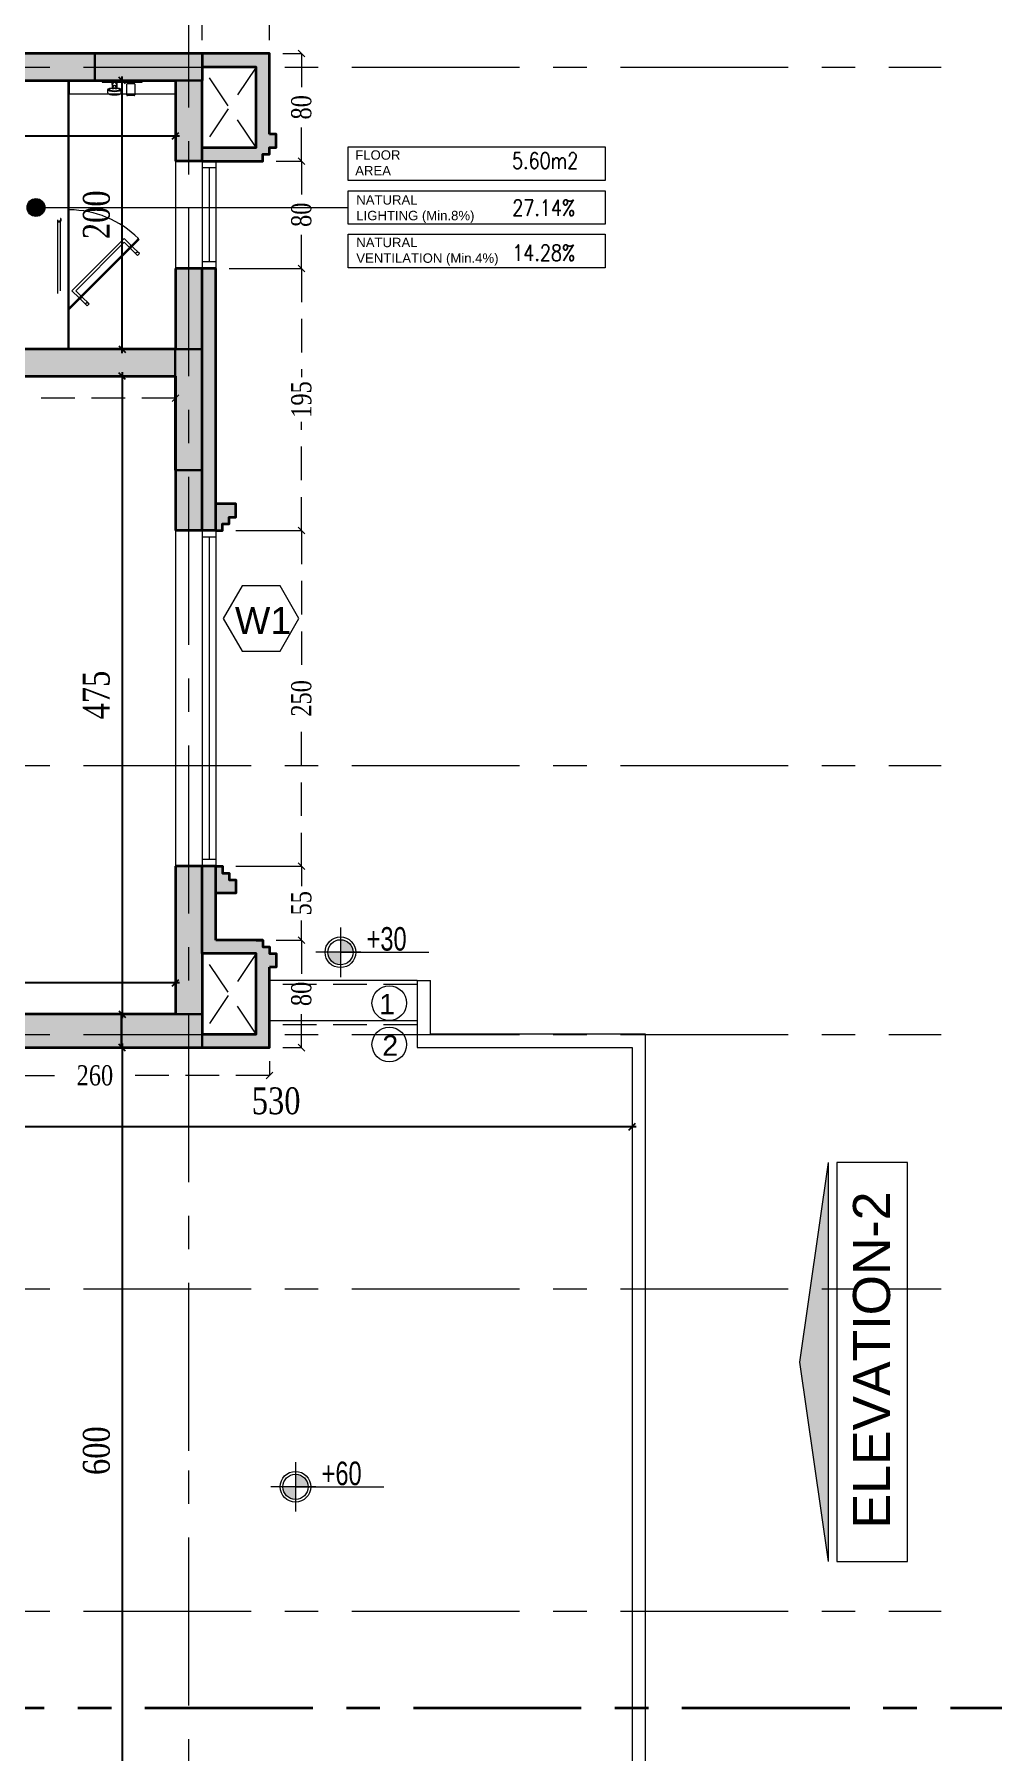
# Model space of a CAD drawing. Header units: inches. Extents: x -114 to 635, y -137 to 57.
# Drawn here: x 45.93 to 53.07, y 18.54 to 31.32 of the extents above; entities that cross this region are included whole.
import ezdxf
from ezdxf.enums import TextEntityAlignment as Align

# ---------------------------------------------------------------- set-up
doc = ezdxf.new("R2010")
doc.units = ezdxf.units.IN
doc.header["$MEASUREMENT"] = 0
doc.header["$PDMODE"] = 98
for name, pattern in [('( Hidden )', [0.375, 0.25, -0.125]), ('CENTER', [2, 1.25, -0.25, 0.25, -0.25]), ('CENTERX2', [4, 2.5, -0.5, 0.5, -0.5]), ('DASHED2', [0.375, 0.25, -0.125]), ('HIDDEN', [0.375, 0.25, -0.125]), ('VILLA AXIS$0$CENTER', [2, 1.25, -0.25, 0.25, -0.25])]:
    doc.linetypes.add(name, pattern=pattern)
doc.layers.get('0').update_dxf_attribs({"lineweight": 5})
doc.layers.get('Defpoints').update_dxf_attribs({"lineweight": 5})
for name, color, linetype, lineweight in [('.', 14, 'Continuous', 9), ('A-ELEVATION TAG', 230, 'Continuous', 5), ('A-SECTION LINE', 230, 'Continuous', 35), ('A-text', 111, 'Continuous', 5), ('ARCHES', 1, 'HIDDEN', 5), ('COLUMNS HATCH', 1, 'Continuous', 5), ('DETAILS DIMENSION', 15, 'Continuous', 5), ('E-AX', 9, '( Hidden )', 0), ('E-C', 6, 'Continuous', 5), ('FIXTURE', 5, 'Continuous', 5), ('HANDRAIL', 31, 'Continuous', 5), ('HATCH', 15, 'Continuous', 0), ('LEVEL SYMBOL', 8, 'Continuous', 5), ('PROPOSED COLUMNS', 6, 'Continuous', 30), ('ROOM INFORMATION', 7, 'Continuous', 5), ('ROOMS DIMENSION', 3, 'Continuous', 5), ('STAIR', 1, 'Continuous', 5), ('TAG WINDOWS', 8, 'Continuous', 13), ('TEXT ROOM INFORMATION', 1, 'Continuous', 5), ('WALL PROPOSED', 7, 'Continuous', 30), ('WINDOWS', 5, 'Continuous', 5)]:
    doc.layers.add(name, color=color, linetype=linetype, lineweight=lineweight)
doc.layers.add('AXIES', color=7, linetype='CENTER', lineweight=0, true_color=0x949596)
doc.styles.add('002-F.FLOOR PLAN$0$xref plans$0$ATTRIBUTE', font='BKANT.TTF')
doc.styles.add('Arial', font='arial.ttf')
doc.styles.add('GROUND FLOOR XREF - option 3$0$STYLE1', font='arial.ttf', dxfattribs={"height": 30})
doc.styles.add('ROMANS-TITLE', font='ROMANS.shx', dxfattribs={"width": 0.8})
doc.styles.add('ST', font='times.ttf', dxfattribs={"width": 0.8})
doc.styles.get("Standard").update_dxf_attribs({"font": 'arial.ttf'})
doc.styles.add('style4', font='times.ttf', dxfattribs={"width": 0.8})
doc.dimstyles.new('DIM100-2', dxfattribs={"dimtxt": 0.2, "dimasz": 0.05, "dimexe": 0.1, "dimexo": 0.1, "dimgap": 0.09, "dimtad": 1, "dimdec": 0, "dimlfac": 100, "dimzin": 0, "dimdsep": 46, "dimtxsty": 'style4', "dimblk1": 'OBLIQUE', "dimblk2": 'OBLIQUE', "dimsah": 1, "dimcen": 0.09, "dimdle": 0.03, "dimse1": 1, "dimse2": 1, "dimclrd": 256, "dimclrt": 256, "dimadec": 0, "dimazin": 0, "dimtfac": 1, "dimtdec": 0, "dimtix": 1, "dimtmove": 2, "dimatfit": 3, "dimldrblk": 'OBLIQUE', "dimfxl": 1, "dimtolj": 1, "dimtzin": 0, "dimarcsym": 0})
doc.dimstyles.new('RASH PLAN', dxfattribs={"dimtxt": 0.15, "dimasz": 0.05, "dimexe": 0, "dimexo": 0.1, "dimgap": 0.05, "dimtad": 0, "dimdec": 0, "dimlfac": 100, "dimzin": 0, "dimdsep": 46, "dimtxsty": 'ST', "dimblk": 'OBLIQUE', "dimcen": 0.09, "dimclrd": 200, "dimclre": 6, "dimclrt": 1, "dimadec": 0, "dimazin": 0, "dimtfac": 1, "dimtdec": 0, "dimtmove": 1, "dimatfit": 3, "dimldrblk": 'OBLIQUE', "dimfxl": 0, "dimtolj": 1, "dimtzin": 0, "dimlwd": -1, "dimlwe": -1, "dimarcsym": 0})

# ---------------------------------------------------------------- blocks, each defined once
blk = doc.blocks.new('_Oblique')
at = {"color": 0, "lineweight": -2}
blk.add_line((-0.5, -0.5), (0.5, 0.5), dxfattribs=at)
blk = doc.blocks.new('*D138')
at = {"layer": 'Defpoints', "color": 0, "transparency": 16777216}
for p in [(47.179, 31.728), (40.028, 31.23), (47.179, 31.18)]:
    blk.add_point(p, dxfattribs=at)
at = {"layer": 'DETAILS DIMENSION', "color": 6, "transparency": 16777216}
for p, q in [((40.028, 31.33), (40.028, 31.728)), ((47.179, 31.28), (47.179, 31.728))]:
    blk.add_line(p, q, dxfattribs=at)
at = {"layer": 'DETAILS DIMENSION', "color": 200, "linetype": 'DASHED2', "transparency": 16777216}
for p, q in [((40.028, 31.728), (43.43, 31.728)), ((47.179, 31.728), (43.777, 31.728))]:
    blk.add_line(p, q, dxfattribs=at)
at = {"layer": 'DETAILS DIMENSION', "color": 200, "transparency": 16777216, "xscale": 0.05, "yscale": 0.05, "zscale": 0.05, "rotation": 180}
blk.add_blockref('_Oblique', (40.028, 31.728), dxfattribs=at)
at = {"layer": 'DETAILS DIMENSION', "color": 200, "transparency": 16777216, "xscale": 0.05, "yscale": 0.05, "zscale": 0.05}
blk.add_blockref('_Oblique', (47.179, 31.728), dxfattribs=at)
at = {"layer": 'DETAILS DIMENSION', "color": 1, "transparency": 16777216, "insert": (43.603, 31.728), "char_height": 0.15, "attachment_point": 5, "style": 'ST'}
blk.add_mtext('\\A1;715', dxfattribs=at)
blk = doc.blocks.new('*D139')
at = {"layer": 'Defpoints', "color": 0, "transparency": 16777216}
for p in [(47.679, 31.728), (47.179, 31.18), (47.679, 31.18)]:
    blk.add_point(p, dxfattribs=at)
at = {"layer": 'DETAILS DIMENSION', "color": 6, "transparency": 16777216}
for p, q in [((47.179, 31.28), (47.179, 31.728)), ((47.679, 31.28), (47.679, 31.728))]:
    blk.add_line(p, q, dxfattribs=at)
at = {"layer": 'DETAILS DIMENSION', "color": 200, "linetype": 'DASHED2', "transparency": 16777216}
for p, q in [((47.179, 31.728), (47.297, 31.728)), ((47.679, 31.728), (47.56, 31.728))]:
    blk.add_line(p, q, dxfattribs=at)
at = {"layer": 'DETAILS DIMENSION', "color": 200, "transparency": 16777216, "xscale": 0.05, "yscale": 0.05, "zscale": 0.05, "rotation": 180}
blk.add_blockref('_Oblique', (47.179, 31.728), dxfattribs=at)
at = {"layer": 'DETAILS DIMENSION', "color": 200, "transparency": 16777216, "xscale": 0.05, "yscale": 0.05, "zscale": 0.05}
blk.add_blockref('_Oblique', (47.679, 31.728), dxfattribs=at)
at = {"layer": 'DETAILS DIMENSION', "color": 1, "transparency": 16777216, "insert": (47.429, 31.728), "char_height": 0.15, "attachment_point": 5, "style": 'ST'}
blk.add_mtext('\\A1;50', dxfattribs=at)
blk = doc.blocks.new('*D194')
at = {"layer": 'Defpoints', "color": 0, "transparency": 16777216}
for p in [(45.079, 23.78), (47.679, 23.78), (47.679, 23.573)]:
    blk.add_point(p, dxfattribs=at)
at = {"layer": 'DETAILS DIMENSION', "color": 6, "transparency": 16777216}
for p, q in [((45.079, 23.68), (45.079, 23.573)), ((47.679, 23.68), (47.679, 23.573))]:
    blk.add_line(p, q, dxfattribs=at)
at = {"layer": 'DETAILS DIMENSION', "color": 200, "linetype": 'DASHED2', "transparency": 16777216}
for p, q in [((45.079, 23.573), (46.201, 23.573)), ((47.679, 23.573), (46.556, 23.573))]:
    blk.add_line(p, q, dxfattribs=at)
at = {"layer": 'DETAILS DIMENSION', "color": 200, "transparency": 16777216, "xscale": 0.05, "yscale": 0.05, "zscale": 0.05, "rotation": 180}
blk.add_blockref('_Oblique', (45.079, 23.573), dxfattribs=at)
at = {"layer": 'DETAILS DIMENSION', "color": 200, "transparency": 16777216, "xscale": 0.05, "yscale": 0.05, "zscale": 0.05}
blk.add_blockref('_Oblique', (47.679, 23.573), dxfattribs=at)
at = {"layer": 'DETAILS DIMENSION', "color": 1, "transparency": 16777216, "insert": (46.379, 23.573), "char_height": 0.15, "attachment_point": 5, "style": 'ST'}
blk.add_mtext('\\A1;260', dxfattribs=at)
blk = doc.blocks.new('*D195')
at = {"layer": 'Defpoints', "color": 0, "transparency": 16777216}
for p in [(47.629, 24.58), (47.917, 24.58), (47.679, 23.78)]:
    blk.add_point(p, dxfattribs=at)
at = {"layer": 'DETAILS DIMENSION', "color": 6, "transparency": 16777216}
for p, q in [((47.729, 24.58), (47.917, 24.58)), ((47.779, 23.78), (47.917, 23.78))]:
    blk.add_line(p, q, dxfattribs=at)
at = {"layer": 'DETAILS DIMENSION', "color": 200, "linetype": 'DASHED2', "transparency": 16777216}
for p, q in [((47.917, 24.58), (47.917, 24.31)), ((47.917, 23.78), (47.917, 24.05))]:
    blk.add_line(p, q, dxfattribs=at)
at = {"layer": 'DETAILS DIMENSION', "color": 200, "transparency": 16777216, "xscale": 0.05, "yscale": 0.05, "zscale": 0.05}
for p, rotation in [((47.917, 24.58), 90), ((47.917, 23.78), 270)]:
    blk.add_blockref('_Oblique', p, dxfattribs=dict(at, rotation=rotation))
at = {"layer": 'DETAILS DIMENSION', "color": 1, "transparency": 16777216, "insert": (47.917, 24.18), "char_height": 0.15, "attachment_point": 5, "rotation": 90, "style": 'ST'}
blk.add_mtext('\\A1;80', dxfattribs=at)
blk = doc.blocks.new('*D196')
at = {"layer": 'Defpoints', "color": 0, "transparency": 16777216}
for p in [(47.329, 25.13), (47.917, 25.13), (47.629, 24.58)]:
    blk.add_point(p, dxfattribs=at)
at = {"layer": 'DETAILS DIMENSION', "color": 6, "transparency": 16777216}
for p, q in [((47.429, 25.13), (47.917, 25.13)), ((47.729, 24.58), (47.917, 24.58))]:
    blk.add_line(p, q, dxfattribs=at)
at = {"layer": 'DETAILS DIMENSION', "color": 200, "linetype": 'DASHED2', "transparency": 16777216}
for p, q in [((47.917, 25.13), (47.917, 24.983)), ((47.917, 24.58), (47.917, 24.726))]:
    blk.add_line(p, q, dxfattribs=at)
at = {"layer": 'DETAILS DIMENSION', "color": 200, "transparency": 16777216, "xscale": 0.05, "yscale": 0.05, "zscale": 0.05}
for p, rotation in [((47.917, 25.13), 90), ((47.917, 24.58), 270)]:
    blk.add_blockref('_Oblique', p, dxfattribs=dict(at, rotation=rotation))
at = {"layer": 'DETAILS DIMENSION', "color": 1, "transparency": 16777216, "insert": (47.917, 24.855), "char_height": 0.15, "attachment_point": 5, "rotation": 90, "style": 'ST'}
blk.add_mtext('\\A1;55', dxfattribs=at)
blk = doc.blocks.new('*D197')
at = {"layer": 'Defpoints', "color": 0, "transparency": 16777216}
for p in [(47.329, 27.629), (47.917, 27.629), (47.329, 25.13)]:
    blk.add_point(p, dxfattribs=at)
at = {"layer": 'DETAILS DIMENSION', "color": 6, "transparency": 16777216}
for p, q in [((47.429, 27.629), (47.917, 27.629)), ((47.429, 25.13), (47.917, 25.13))]:
    blk.add_line(p, q, dxfattribs=at)
at = {"layer": 'DETAILS DIMENSION', "color": 200, "linetype": 'DASHED2', "transparency": 16777216}
for p, q in [((47.917, 27.629), (47.917, 26.557)), ((47.917, 25.13), (47.917, 26.202))]:
    blk.add_line(p, q, dxfattribs=at)
at = {"layer": 'DETAILS DIMENSION', "color": 200, "transparency": 16777216, "xscale": 0.05, "yscale": 0.05, "zscale": 0.05}
for p, rotation in [((47.917, 27.629), 90), ((47.917, 25.13), 270)]:
    blk.add_blockref('_Oblique', p, dxfattribs=dict(at, rotation=rotation))
at = {"layer": 'DETAILS DIMENSION', "color": 1, "transparency": 16777216, "insert": (47.917, 26.38), "char_height": 0.15, "attachment_point": 5, "rotation": 90, "style": 'ST'}
blk.add_mtext('\\A1;250', dxfattribs=at)
blk = doc.blocks.new('*D198')
at = {"layer": 'Defpoints', "color": 0, "transparency": 16777216}
for p in [(47.279, 29.58), (47.917, 29.58), (47.329, 27.629)]:
    blk.add_point(p, dxfattribs=at)
at = {"layer": 'DETAILS DIMENSION', "color": 6, "transparency": 16777216}
for p, q in [((47.379, 29.58), (47.917, 29.58)), ((47.429, 27.629), (47.917, 27.629))]:
    blk.add_line(p, q, dxfattribs=at)
at = {"layer": 'DETAILS DIMENSION', "color": 200, "linetype": 'DASHED2', "transparency": 16777216}
for p, q in [((47.917, 29.58), (47.917, 28.771)), ((47.917, 27.629), (47.917, 28.438))]:
    blk.add_line(p, q, dxfattribs=at)
at = {"layer": 'DETAILS DIMENSION', "color": 200, "transparency": 16777216, "xscale": 0.05, "yscale": 0.05, "zscale": 0.05}
for p, rotation in [((47.917, 29.58), 90), ((47.917, 27.629), 270)]:
    blk.add_blockref('_Oblique', p, dxfattribs=dict(at, rotation=rotation))
at = {"layer": 'DETAILS DIMENSION', "color": 1, "transparency": 16777216, "insert": (47.917, 28.605), "char_height": 0.15, "attachment_point": 5, "rotation": 90, "style": 'ST'}
blk.add_mtext('\\A1;195', dxfattribs=at)
blk = doc.blocks.new('*D199')
at = {"layer": 'Defpoints', "color": 0, "transparency": 16777216}
for p in [(47.629, 30.38), (47.917, 30.38), (47.279, 29.58)]:
    blk.add_point(p, dxfattribs=at)
at = {"layer": 'DETAILS DIMENSION', "color": 6, "transparency": 16777216}
for p, q in [((47.729, 30.38), (47.917, 30.38)), ((47.379, 29.58), (47.917, 29.58))]:
    blk.add_line(p, q, dxfattribs=at)
at = {"layer": 'DETAILS DIMENSION', "color": 200, "linetype": 'DASHED2', "transparency": 16777216}
for p, q in [((47.917, 30.38), (47.917, 30.11)), ((47.917, 29.58), (47.917, 29.85))]:
    blk.add_line(p, q, dxfattribs=at)
at = {"layer": 'DETAILS DIMENSION', "color": 200, "transparency": 16777216, "xscale": 0.05, "yscale": 0.05, "zscale": 0.05}
for p, rotation in [((47.917, 30.38), 90), ((47.917, 29.58), 270)]:
    blk.add_blockref('_Oblique', p, dxfattribs=dict(at, rotation=rotation))
at = {"layer": 'DETAILS DIMENSION', "color": 1, "transparency": 16777216, "insert": (47.917, 29.98), "char_height": 0.15, "attachment_point": 5, "rotation": 90, "style": 'ST'}
blk.add_mtext('\\A1;80', dxfattribs=at)
blk = doc.blocks.new('*D200')
at = {"layer": 'Defpoints', "color": 0, "transparency": 16777216}
for p in [(47.679, 31.18), (47.917, 31.18), (47.629, 30.38)]:
    blk.add_point(p, dxfattribs=at)
at = {"layer": 'DETAILS DIMENSION', "color": 6, "transparency": 16777216}
for p, q in [((47.779, 31.18), (47.917, 31.18)), ((47.729, 30.38), (47.917, 30.38))]:
    blk.add_line(p, q, dxfattribs=at)
at = {"layer": 'DETAILS DIMENSION', "color": 200, "linetype": 'DASHED2', "transparency": 16777216}
for p, q in [((47.917, 31.18), (47.917, 30.911)), ((47.917, 30.38), (47.917, 30.65))]:
    blk.add_line(p, q, dxfattribs=at)
at = {"layer": 'DETAILS DIMENSION', "color": 200, "transparency": 16777216, "xscale": 0.05, "yscale": 0.05, "zscale": 0.05}
for p, rotation in [((47.917, 31.18), 90), ((47.917, 30.38), 270)]:
    blk.add_blockref('_Oblique', p, dxfattribs=dict(at, rotation=rotation))
at = {"layer": 'DETAILS DIMENSION', "color": 1, "transparency": 16777216, "insert": (47.917, 30.78), "char_height": 0.15, "attachment_point": 5, "rotation": 90, "style": 'ST'}
blk.add_mtext('\\A1;80', dxfattribs=at)
blk = doc.blocks.new('*D210')
at = {"layer": 'Defpoints', "color": 0, "transparency": 16777216}
for p in [(44.179, 30.98), (46.979, 30.98), (46.979, 30.567)]:
    blk.add_point(p, dxfattribs=at)
at = {"layer": 'ROOMS DIMENSION', "linetype": 'Continuous', "lineweight": -2, "transparency": 16777216}
blk.add_line((44.149, 30.567), (47.009, 30.567), dxfattribs=at)
at = {"layer": 'ROOMS DIMENSION', "lineweight": -2, "transparency": 16777216, "xscale": 0.05, "yscale": 0.05, "zscale": 0.05, "rotation": 180}
blk.add_blockref('_Oblique', (44.179, 30.567), dxfattribs=at)
at = {"layer": 'ROOMS DIMENSION', "lineweight": -2, "transparency": 16777216, "xscale": 0.05, "yscale": 0.05, "zscale": 0.05}
blk.add_blockref('_Oblique', (46.979, 30.567), dxfattribs=at)
at = {"layer": 'ROOMS DIMENSION', "transparency": 16777216, "insert": (45.579, 30.759), "char_height": 0.2, "attachment_point": 5, "style": 'style4'}
blk.add_mtext('\\A1;280', dxfattribs=at)
blk = doc.blocks.new('*D217')
at = {"layer": 'Defpoints', "color": 0, "transparency": 16777216}
for p in [(46.582, 30.98), (46.979, 30.98), (46.979, 28.979)]:
    blk.add_point(p, dxfattribs=at)
at = {"layer": 'ROOMS DIMENSION', "linetype": 'Continuous', "lineweight": -2, "transparency": 16777216}
blk.add_line((46.582, 28.949), (46.582, 31.01), dxfattribs=at)
at = {"layer": 'ROOMS DIMENSION', "lineweight": -2, "transparency": 16777216, "xscale": 0.05, "yscale": 0.05, "zscale": 0.05}
for p, rotation in [((46.582, 30.98), 90), ((46.582, 28.979), 270)]:
    blk.add_blockref('_Oblique', p, dxfattribs=dict(at, rotation=rotation))
at = {"layer": 'ROOMS DIMENSION', "transparency": 16777216, "insert": (46.391, 29.98), "char_height": 0.2, "attachment_point": 5, "rotation": 90, "style": 'style4'}
blk.add_mtext('\\A1;200', dxfattribs=at)
blk = doc.blocks.new('*D218')
at = {"layer": 'Defpoints', "color": 0, "transparency": 16777216}
for p in [(46.979, 28.779), (46.582, 24.03), (46.979, 24.03)]:
    blk.add_point(p, dxfattribs=at)
at = {"layer": 'ROOMS DIMENSION', "linetype": 'Continuous', "lineweight": -2, "transparency": 16777216}
blk.add_line((46.582, 28.809), (46.582, 24), dxfattribs=at)
at = {"layer": 'ROOMS DIMENSION', "lineweight": -2, "transparency": 16777216, "xscale": 0.05, "yscale": 0.05, "zscale": 0.05}
for p, rotation in [((46.582, 28.779), 90), ((46.582, 24.03), 270)]:
    blk.add_blockref('_Oblique', p, dxfattribs=dict(at, rotation=rotation))
at = {"layer": 'ROOMS DIMENSION', "transparency": 16777216, "insert": (46.39, 26.405), "char_height": 0.2, "attachment_point": 5, "rotation": 90, "style": 'style4'}
blk.add_mtext('\\A1;475', dxfattribs=at)
blk = doc.blocks.new('*D219')
at = {"layer": 'Defpoints', "color": 0, "transparency": 16777216}
for p in [(41.479, 24.262), (41.479, 24.03), (46.979, 24.03)]:
    blk.add_point(p, dxfattribs=at)
at = {"layer": 'ROOMS DIMENSION', "linetype": 'Continuous', "lineweight": -2, "transparency": 16777216}
blk.add_line((47.009, 24.262), (41.449, 24.262), dxfattribs=at)
at = {"layer": 'ROOMS DIMENSION', "lineweight": -2, "transparency": 16777216, "xscale": 0.05, "yscale": 0.05, "zscale": 0.05, "rotation": 180}
blk.add_blockref('_Oblique', (41.479, 24.262), dxfattribs=at)
at = {"layer": 'ROOMS DIMENSION', "lineweight": -2, "transparency": 16777216, "xscale": 0.05, "yscale": 0.05, "zscale": 0.05}
blk.add_blockref('_Oblique', (46.979, 24.262), dxfattribs=at)
at = {"layer": 'ROOMS DIMENSION', "transparency": 16777216, "insert": (44.229, 24.454), "char_height": 0.2, "attachment_point": 5, "style": 'style4'}
blk.add_mtext('\\A1;550', dxfattribs=at)
blk = doc.blocks.new('*D225')
at = {"layer": 'Defpoints', "color": 0, "transparency": 16777216}
for p in [(47, 23.78), (46.582, 17.779), (46.876, 17.779)]:
    blk.add_point(p, dxfattribs=at)
at = {"layer": 'ROOMS DIMENSION', "linetype": 'Continuous', "lineweight": -2, "transparency": 16777216}
blk.add_line((46.582, 23.81), (46.582, 17.749), dxfattribs=at)
at = {"layer": 'ROOMS DIMENSION', "lineweight": -2, "transparency": 16777216, "xscale": 0.05, "yscale": 0.05, "zscale": 0.05}
for p, rotation in [((46.582, 23.78), 90), ((46.582, 17.779), 270)]:
    blk.add_blockref('_Oblique', p, dxfattribs=dict(at, rotation=rotation))
at = {"layer": 'ROOMS DIMENSION', "transparency": 16777216, "insert": (46.391, 20.78), "char_height": 0.2, "attachment_point": 5, "rotation": 90, "style": 'style4'}
blk.add_mtext('\\A1;600', dxfattribs=at)
blk = doc.blocks.new('*D244')
at = {"layer": 'Defpoints', "color": 0, "transparency": 16777216}
for p in [(43.179, 28.779), (46.979, 28.779), (43.179, 28.614)]:
    blk.add_point(p, dxfattribs=at)
at = {"layer": 'DETAILS DIMENSION', "color": 6, "transparency": 16777216}
for p, q in [((43.179, 28.679), (43.179, 28.614)), ((46.979, 28.679), (46.979, 28.614))]:
    blk.add_line(p, q, dxfattribs=at)
at = {"layer": 'DETAILS DIMENSION', "color": 200, "linetype": 'DASHED2', "transparency": 16777216}
for p, q in [((43.179, 28.614), (44.902, 28.614)), ((46.979, 28.614), (45.255, 28.614))]:
    blk.add_line(p, q, dxfattribs=at)
at = {"layer": 'DETAILS DIMENSION', "color": 200, "transparency": 16777216, "xscale": 0.05, "yscale": 0.05, "zscale": 0.05, "rotation": 180}
blk.add_blockref('_Oblique', (43.179, 28.614), dxfattribs=at)
at = {"layer": 'DETAILS DIMENSION', "color": 200, "transparency": 16777216, "xscale": 0.05, "yscale": 0.05, "zscale": 0.05}
blk.add_blockref('_Oblique', (46.979, 28.614), dxfattribs=at)
at = {"layer": 'DETAILS DIMENSION', "color": 1, "transparency": 16777216, "insert": (45.079, 28.614), "char_height": 0.15, "attachment_point": 5, "style": 'ST'}
blk.add_mtext('\\A1;380', dxfattribs=at)
blk = doc.blocks.new('002-F.FLOOR PLAN$0$xref plans$0$LVL-PL')
h = blk.add_hatch(color=256)
h.paths.add_polyline_path([(0, 0.123), (0, 0), (0.123, 0, 0.414214)])
h.paths.add_polyline_path([(0, 0), (-0.123, 0, 0.414214), (0, -0.123)])
for p, q in [((0, 0.242), (0, -0.242)), ((0.2, 0), (-0.242, 0)), ((0, 0), (0.865, 0))]:
    blk.add_line(p, q)
for radius in [0.15, 0.123]:
    blk.add_circle((0, 0), radius)
at = {"style": '002-F.FLOOR PLAN$0$xref plans$0$ATTRIBUTE', "width": 0.75, "flags": 12}
for tag, p in [('LEVEL', (0.517, 0.151)), ('POSITION', (0.517, -0.154))]:
    blk.add_attdef(tag, text='', height=0.2, dxfattribs=at).set_placement(p, align=Align.MIDDLE)
blk = doc.blocks.new('*D945')
at = {"layer": 'Defpoints', "color": 0, "transparency": 16777216}
for p in [(45.079, 23.78), (50.38, 23.78), (50.38, 23.192)]:
    blk.add_point(p, dxfattribs=at)
at = {"layer": 'ROOMS DIMENSION', "linetype": 'Continuous', "lineweight": -2, "transparency": 16777216}
blk.add_line((45.049, 23.192), (50.41, 23.192), dxfattribs=at)
at = {"layer": 'ROOMS DIMENSION', "lineweight": -2, "transparency": 16777216, "xscale": 0.05, "yscale": 0.05, "zscale": 0.05, "rotation": 180}
blk.add_blockref('_Oblique', (45.079, 23.192), dxfattribs=at)
at = {"layer": 'ROOMS DIMENSION', "lineweight": -2, "transparency": 16777216, "xscale": 0.05, "yscale": 0.05, "zscale": 0.05}
blk.add_blockref('_Oblique', (50.38, 23.192), dxfattribs=at)
at = {"layer": 'ROOMS DIMENSION', "transparency": 16777216, "insert": (47.729, 23.383), "char_height": 0.2, "attachment_point": 5, "style": 'style4'}
blk.add_mtext('\\A1;530', dxfattribs=at)
blk = doc.blocks.new('DASLASDLASLDASLASDLASLQWELQWELQWELQWELQ')
at = {"layer": 'AXIES', "linetype": 'CENTERX2', "ltscale": 0.5}
for p, q in [((47.079, -592.278), (47.079, -578.206)), ((20.293, -581.977), (52.683, -581.977)), ((20.293, -587.177), (52.683, -587.177)), ((20.293, -589.178), (52.683, -589.178)), ((20.293, -591.072), (52.683, -591.072)), ((47.079, -610.174), (47.079, -592.278)), ((20.293, -593.472), (52.683, -593.472))]:
    blk.add_line(p, q, dxfattribs=at)
blk = doc.blocks.new('QWEQWLDASLLDLQLEQWLDASLELQWLQELQWLE')
at = {"layer": 'COLUMNS HATCH', "ltscale": 300}
for points in [[(949.79, -41.92), (949.79, -42.12), (948.99, -42.12), (948.99, -41.92)], [(949.59, -44.121), (949.79, -44.121), (949.79, -45.021), (949.59, -45.021)], [(949.79, -49.07), (949.79, -49.32), (949.19, -49.32), (949.19, -49.07)]]:
    blk.add_hatch(color=256, dxfattribs=at).paths.add_polyline_path(points)
at = {"layer": 'PROPOSED COLUMNS'}
for points in [[(949.79, -41.92), (949.79, -42.12), (948.99, -42.12), (948.99, -41.92)], [(949.59, -44.121), (949.79, -44.121), (949.79, -45.021), (949.59, -45.021)], [(949.79, -49.07), (949.79, -49.32), (949.19, -49.32), (949.19, -49.07)]]:
    blk.add_lwpolyline(points, close=True, dxfattribs=at)
blk = doc.blocks.new('Room Info')
at = {"layer": 'TEXT ROOM INFORMATION', "ltscale": 5}
for tag, p in [('FLR_AREA', (17, 833.5)), ('NAT_LIGHT', (19, 482.5)), ('NAT_VENT', (19, 147.5))]:
    blk.add_attdef(tag, p, '', height=180, dxfattribs=at)

msp = doc.modelspace()

# ---------------------------------------------------------------- hatches: boundary and pattern name
at = {"layer": '.'}
h = msp.add_hatch(color=9, dxfattribs=at)
h.dxf.hatch_style = 1
edge = h.paths.add_edge_path()
edge.add_arc((45.94, 30.034), 0.0666, 0, 360)
at = {"layer": 'A-ELEVATION TAG'}
msp.add_hatch(color=256, dxfattribs=at).paths.add_polyline_path([(51.631, 21.439), (51.844, 19.954), (51.844, 22.925)])
at = {"layer": 'HATCH', "true_color": 0x939598}
h = msp.add_hatch(color=252, dxfattribs=at)
h.dxf.hatch_style = 1
h.paths.add_polyline_path([(47.179, 31.18), (40.028, 31.18), (40.028, 30.98), (41.279, 30.98), (41.279, 25.98), (41.178, 25.98), (41.178, 25.895), (41.178, 25.78), (41.279, 25.78), (41.279, 25.179), (41.479, 25.179), (41.479, 28.779), (42.179, 28.779), (42.179, 28.979), (41.479, 28.979), (41.479, 30.98), (43.979, 30.98), (43.979, 29.982), (44.064, 29.982), (44.179, 29.982), (44.179, 30.98), (46.979, 30.98), (46.979, 30.38), (47.179, 30.38), (47.179, 30.98)])
h = msp.add_hatch(color=252, dxfattribs=at)
h.dxf.hatch_style = 1
h.paths.add_polyline_path([(47.679, 31.18), (47.179, 31.18), (47.179, 31.08), (47.579, 31.08), (47.579, 30.48), (47.179, 30.48), (47.179, 30.38), (47.579, 30.38), (47.629, 30.38), (47.629, 30.43), (47.679, 30.43), (47.679, 30.48), (47.729, 30.48), (47.729, 30.58), (47.679, 30.58)])
h = msp.add_hatch(color=252, dxfattribs=at)
h.dxf.hatch_style = 1
h.paths.add_polyline_path([(47.179, 29.58), (46.979, 29.58), (46.979, 28.979), (44.179, 28.979), (44.179, 29.082), (44.064, 29.082), (43.979, 29.082), (43.979, 28.979), (43.179, 28.979), (43.179, 28.779), (46.979, 28.779), (46.979, 27.629), (47.179, 27.629)])
h = msp.add_hatch(color=252, dxfattribs=at)
h.dxf.hatch_style = 1
h.paths.add_polyline_path([(47.279, 29.58), (47.179, 29.58), (47.179, 27.629), (47.279, 27.629)])
h = msp.add_hatch(color=252, dxfattribs=at)
h.dxf.hatch_style = 1
h.paths.add_polyline_path([(47.429, 27.829), (47.279, 27.829), (47.279, 27.629), (47.329, 27.629), (47.329, 27.679), (47.379, 27.679), (47.379, 27.729), (47.429, 27.729)])
h = msp.add_hatch(color=252, dxfattribs=at)
h.dxf.hatch_style = 1
h.paths.add_polyline_path([(47.629, 24.58), (47.579, 24.58), (47.279, 24.58), (47.279, 25.13), (47.179, 25.13), (47.179, 24.48), (47.579, 24.48), (47.579, 23.88), (47.179, 23.88), (47.179, 24.48), (47.179, 25.13), (46.979, 25.13), (46.979, 24.03), (41.479, 24.03), (41.479, 24.079), (41.394, 24.079), (41.279, 24.079), (41.279, 23.98), (40.479, 23.98), (40.479, 23.78), (44.729, 23.78), (44.729, 22.279), (44.979, 22.279), (44.979, 23.78), (47.179, 23.78), (47.679, 23.78), (47.679, 24.38), (47.729, 24.38), (47.729, 24.48), (47.679, 24.48), (47.679, 24.53), (47.629, 24.53)])
h = msp.add_hatch(color=252, dxfattribs=at)
h.dxf.hatch_style = 1
h.paths.add_polyline_path([(47.429, 24.93), (47.279, 24.93), (47.279, 25.13), (47.329, 25.13), (47.329, 25.08), (47.379, 25.08), (47.379, 25.03), (47.429, 25.03)])

# ---------------------------------------------------------------- linework, layer by layer
at = {"layer": 'A-ELEVATION TAG'}
msp.add_line((51.844, 19.954), (51.844, 22.925), dxfattribs=at)
msp.add_lwpolyline([(51.844, 19.954), (51.631, 21.439), (51.844, 22.925)], dxfattribs=at)
msp.add_lwpolyline([(52.431, 19.954), (52.431, 22.925), (51.906, 22.925), (51.906, 19.954)], close=True, dxfattribs=at)
at = {"layer": 'A-SECTION LINE', "linetype": 'VILLA AXIS$0$CENTER'}
msp.add_lwpolyline([(22.752, 18.866), (54.164, 18.866)], dxfattribs=at)
at = {"layer": 'A-text'}
for centre in [(48.572, 24.112), (48.572, 23.804)]:
    msp.add_circle(centre, 0.129, dxfattribs=at)
at = {"layer": 'ARCHES'}
for p, q in [((47.579, 30.48), (47.179, 31.08)), ((47.579, 31.08), (47.179, 30.48)), ((47.579, 23.88), (47.179, 24.48)), ((47.579, 24.48), (47.179, 23.88))]:
    msp.add_line(p, q, dxfattribs=at)
at = {"layer": 'FIXTURE'}
for p, q in [((46.616, 30.872), (46.616, 30.952)), ((46.621, 30.957), (46.671, 30.957)), ((46.621, 30.957), (46.671, 30.957)), ((46.676, 30.952), (46.676, 30.872)), ((46.676, 30.872), (46.616, 30.872)), ((46.671, 30.867), (46.621, 30.867)), ((46.103, 29.393), (46.103, 29.943)), ((46.111, 29.936), (46.123, 29.936)), ((46.111, 29.936), (46.112, 29.923)), ((46.112, 29.935), (46.123, 29.935)), ((46.112, 29.933), (46.112, 29.935)), ((46.112, 29.933), (46.113, 29.933)), ((46.112, 29.932), (46.113, 29.932)), ((46.113, 29.926), (46.112, 29.932)), ((46.113, 29.923), (46.112, 29.923)), ((46.113, 29.923), (46.112, 29.923)), ((46.115, 29.935), (46.113, 29.933)), ((46.113, 29.933), (46.113, 29.932)), ((46.113, 29.923), (46.113, 29.926)), ((46.113, 29.926), (46.113, 29.926)), ((46.113, 29.926), (46.113, 29.926)), ((46.113, 29.926), (46.113, 29.926)), ((46.113, 29.926), (46.113, 29.926)), ((46.113, 29.926), (46.113, 29.926)), ((46.113, 29.926), (46.113, 29.926)), ((46.115, 29.936), (46.121, 29.936)), ((46.115, 29.935), (46.121, 29.935)), ((46.123, 29.933), (46.121, 29.935)), ((46.123, 29.953), (46.123, 29.936)), ((46.124, 29.953), (46.123, 29.953)), ((46.123, 29.923), (46.124, 29.936)), ((46.123, 29.933), (46.123, 29.935)), ((46.123, 29.933), (46.123, 29.935)), ((46.123, 29.933), (46.123, 29.933)), ((46.123, 29.933), (46.123, 29.932)), ((46.123, 29.933), (46.123, 29.933)), ((46.123, 29.933), (46.123, 29.932)), ((46.123, 29.932), (46.123, 29.932)), ((46.123, 29.926), (46.123, 29.932)), ((46.123, 29.932), (46.123, 29.932)), ((46.123, 29.923), (46.123, 29.926)), ((46.123, 29.926), (46.123, 29.926)), ((46.123, 29.926), (46.123, 29.926)), ((46.123, 29.926), (46.123, 29.926)), ((46.123, 29.413), (46.123, 29.923)), ((46.123, 29.923), (46.123, 29.923)), ((46.124, 29.953), (46.124, 29.936)), ((46.18, 29.281), (46.702, 29.802)), ((46.706, 29.8), (46.183, 29.277)), ((46.709, 29.795), (46.187, 29.274)), ((46.208, 29.415), (46.597, 29.804)), ((46.597, 29.804), (46.65, 29.751)), ((46.703, 29.805), (46.694, 29.795)), ((46.703, 29.805), (46.694, 29.795)), ((46.694, 29.795), (46.697, 29.797)), ((46.694, 29.795), (46.697, 29.797)), ((46.694, 29.795), (46.694, 29.795)), ((46.694, 29.795), (46.694, 29.795)), ((46.236, 29.415), (46.597, 29.776)), ((46.597, 29.776), (46.636, 29.737)), ((46.636, 29.737), (46.65, 29.751)), ((46.643, 29.73), (46.657, 29.744)), ((46.696, 29.677), (46.643, 29.73)), ((46.71, 29.691), (46.657, 29.744)), ((46.208, 29.415), (46.261, 29.362)), ((46.236, 29.415), (46.275, 29.376)), ((46.275, 29.376), (46.261, 29.362)), ((46.282, 29.369), (46.268, 29.355)), ((46.321, 29.302), (46.268, 29.355)), ((46.335, 29.316), (46.282, 29.369))]:
    msp.add_line(p, q, dxfattribs=at)
for points in [[(46.178, 30.98), (46.178, 28.98)], [(46.979, 30.98), (46.188, 30.98), (46.188, 30.88), (46.979, 30.88)], [(46.188, 28.98), (46.188, 30.98)], [(46.506, 30.967), (46.508, 30.928)], [(46.543, 30.967), (46.506, 30.967)], [(46.511, 30.951), (46.511, 30.925)], [(46.539, 30.951), (46.539, 30.925)], [(46.543, 30.967), (46.542, 30.928)], [(46.475, 30.887), (46.475, 30.911)], [(46.515, 30.917), (46.513, 30.915)], [(46.535, 30.917), (46.537, 30.915)], [(46.575, 30.887), (46.575, 30.911)], [(46.64, 29.741), (46.647, 29.734)], [(46.646, 29.747), (46.653, 29.739)], [(46.696, 29.677), (46.71, 29.691)], [(46.265, 29.366), (46.272, 29.359)], [(46.271, 29.372), (46.278, 29.365)], [(46.335, 29.316), (46.321, 29.302)]]:
    msp.add_lwpolyline(points, dxfattribs=at)
for points in [[(46.432, 30.98), (46.432, 30.967), (46.732, 30.967), (46.732, 30.98)], [(46.696, 29.677), (46.71, 29.691), (46.696, 29.705), (46.682, 29.691)], [(46.335, 29.316), (46.321, 29.302), (46.307, 29.316), (46.321, 29.33)]]:
    msp.add_lwpolyline(points, close=True, dxfattribs=at)
for centre, radius, start, end in [((46.525, 30.928), 0.0153, 312.784, 227.216), ((46.525, 30.951), 0.014, 0, 182.2442), ((46.525, 30.928), 0.0143, 312.784, 227.216), ((46.614, 30.96), 0.00746, 337.5975, 73.7034), ((46.621, 30.952), 0.005, 90, 180), ((46.678, 30.96), 0.00746, 106.2966, 202.4025), ((46.671, 30.952), 0.005, 0, 90), ((46.525, 30.928), 0.0173, 180, 227.216), ((46.525, 30.928), 0.0173, 312.784, 0), ((46.621, 30.872), 0.005, 180, 270), ((46.671, 30.872), 0.005, 270, 0), ((46.183, 29.277), 0.74, 45.3874, 89.6126)]:
    msp.add_arc(centre, radius, start, end, dxfattribs=at)
for centre, major_axis, ratio in [((46.525, 30.911), (0.05, 0), 0.298895), ((46.525, 30.912), (0.0429, 0), 0.257242)]:
    msp.add_ellipse(centre, major_axis=major_axis, ratio=ratio, dxfattribs=at)
msp.add_ellipse((46.525, 30.887), major_axis=(0.05, 0), ratio=0.298895, start_param=3.141593, end_param=6.283185, dxfattribs=at)
at = {"layer": 'HANDRAIL', "flags": 128}
for points in [[(48.779, 24.28), (48.879, 24.28)], [(48.779, 24.28), (48.779, 23.78)], [(48.879, 23.88), (48.879, 24.28)], [(48.779, 23.78), (50.38, 23.78)], [(50.48, 23.88), (48.879, 23.88)], [(50.38, 23.78), (50.38, 17.779)], [(50.48, 17.679), (50.48, 23.88)]]:
    msp.add_lwpolyline(points, dxfattribs=at)
at = {"layer": 'ROOM INFORMATION', "ltscale": 5}
msp.add_line((46.007, 30.034), (48.265, 30.034), dxfattribs=at)
for points in [[(48.265, 30.485), (50.179, 30.485), (50.179, 30.235), (48.265, 30.235)], [(48.265, 30.159), (50.179, 30.159), (50.179, 29.909), (48.265, 29.909)], [(48.265, 29.835), (50.179, 29.835), (50.179, 29.585), (48.265, 29.585)]]:
    msp.add_lwpolyline(points, close=True, dxfattribs=at)
msp.add_circle((45.94, 30.034), 0.0666, dxfattribs=at)
at = {"layer": 'STAIR', "linetype": 'Continuous'}
for p, q in [((48.779, 24.28), (47.679, 24.28)), ((48.779, 23.98), (47.679, 23.98))]:
    msp.add_line(p, q, dxfattribs=at)
at = {"layer": 'STAIR', "linetype": '( Hidden )'}
for p, q in [((48.779, 24.25), (47.679, 24.25)), ((48.779, 23.95), (47.679, 23.95))]:
    msp.add_line(p, q, dxfattribs=at)
at = {"layer": 'TAG WINDOWS'}
msp.add_lwpolyline([(47.899, 26.975), (47.758, 27.219), (47.476, 27.219), (47.335, 26.975), (47.476, 26.731), (47.758, 26.731)], close=True, dxfattribs=at)
at = {"layer": 'WALL PROPOSED', "linetype": 'Continuous', "lineweight": 35}
for p, q in [((47.179, 30.38), (46.979, 30.38)), ((47.279, 29.58), (46.979, 29.58)), ((47.279, 27.629), (46.979, 27.629)), ((47.279, 25.13), (46.979, 25.13)), ((47.179, 24.48), (47.179, 23.88))]:
    msp.add_line(p, q, dxfattribs=at)
at = {"layer": 'WALL PROPOSED', "linetype": 'Continuous', "lineweight": 35, "flags": 128}
for points in [[(47.179, 31.18), (40.028, 31.18)], [(47.179, 31.18), (47.179, 30.98)], [(47.679, 30.58), (47.679, 31.18), (47.179, 31.18)], [(47.179, 30.48), (47.579, 30.48), (47.579, 31.08), (47.179, 31.08)], [(44.179, 30.98), (46.979, 30.98)], [(46.979, 30.98), (46.979, 30.38)], [(47.179, 30.38), (47.179, 30.98)], [(47.579, 30.38), (47.629, 30.38), (47.629, 30.43), (47.679, 30.43), (47.679, 30.48), (47.729, 30.48), (47.729, 30.58), (47.679, 30.58)], [(47.179, 30.38), (47.579, 30.38)], [(46.979, 29.58), (46.979, 28.979)], [(47.179, 27.629), (47.179, 29.58)], [(47.279, 27.629), (47.279, 29.58)], [(46.979, 28.979), (44.179, 28.979)], [(43.179, 28.779), (46.979, 28.779)], [(46.979, 28.779), (46.979, 27.629)], [(47.279, 27.629), (47.329, 27.629), (47.329, 27.679), (47.379, 27.679), (47.379, 27.729), (47.429, 27.729), (47.429, 27.829), (47.279, 27.829)], [(46.979, 25.13), (46.979, 24.03)], [(47.179, 24.48), (47.179, 25.13)], [(47.279, 24.58), (47.279, 25.13)], [(47.279, 25.13), (47.329, 25.13), (47.329, 25.08), (47.379, 25.08), (47.379, 25.03), (47.429, 25.03), (47.429, 24.93), (47.279, 24.93)], [(47.629, 24.58), (47.279, 24.58)], [(47.579, 24.58), (47.629, 24.58), (47.629, 24.53), (47.679, 24.53), (47.679, 24.48), (47.729, 24.48), (47.729, 24.38), (47.679, 24.38)], [(47.179, 23.88), (47.579, 23.88), (47.579, 24.48), (47.179, 24.48)], [(47.179, 23.78), (47.679, 23.78), (47.679, 24.38)], [(46.979, 24.03), (41.479, 24.03)], [(44.979, 23.78), (47.179, 23.78)]]:
    msp.add_lwpolyline(points, dxfattribs=at)
at = {"layer": 'WINDOWS'}
for p, q in [((46.979, 30.38), (46.979, 29.58)), ((47.179, 30.38), (47.179, 29.58)), ((47.279, 30.33), (47.179, 30.33)), ((47.229, 30.33), (47.229, 29.63)), ((47.279, 30.38), (47.279, 29.58)), ((47.279, 29.63), (47.179, 29.63)), ((46.979, 27.629), (46.979, 25.13)), ((47.179, 27.629), (47.179, 25.13)), ((47.279, 27.629), (47.279, 25.13)), ((47.279, 27.579), (47.179, 27.579)), ((47.229, 27.579), (47.229, 25.18)), ((47.279, 25.18), (47.179, 25.18))]:
    msp.add_line(p, q, dxfattribs=at)

# ---------------------------------------------------------------- block references
at = {"layer": 'E-AX'}
msp.add_blockref('DASLASDLASLDASLASDLASLQWELQWELQWELQWELQ', (0, 613.057), dxfattribs=at)
at = {"layer": 'E-C', "linetype": 'ByBlock'}
msp.add_blockref('QWEQWLDASLLDLQLEQWLDASLELQWLQELQWLE', (-902.612, 73.1), dxfattribs=at)
at = {"layer": 'LEVEL SYMBOL', "linetype": 'Continuous', "lineweight": 0}
ref = msp.add_blockref('002-F.FLOOR PLAN$0$xref plans$0$LVL-PL', (48.208, 24.49), dxfattribs=dict(at, xscale=0.7620000000000069, yscale=0.7620000000000069, zscale=0.7620000000000069))
ref.add_attrib('LEVEL', '+30', dxfattribs={"layer": '0', "lineweight": 5, "height": 0.175, "rotation": 360, "style": '002-F.FLOOR PLAN$0$xref plans$0$ATTRIBUTE', "width": 0.75}).set_placement((48.552, 24.59), align=Align.MIDDLE)
ref = msp.add_blockref('002-F.FLOOR PLAN$0$xref plans$0$LVL-PL', (47.873, 20.511), dxfattribs=dict(at, xscale=0.7620000000000069, yscale=0.7620000000000069, zscale=0.7620000000000069))
ref.add_attrib('LEVEL', '+60', dxfattribs={"layer": '0', "lineweight": 5, "height": 0.175, "rotation": 360, "style": '002-F.FLOOR PLAN$0$xref plans$0$ATTRIBUTE', "width": 0.75}).set_placement((48.217, 20.611), align=Align.MIDDLE)
at = {"layer": 'TEXT ROOM INFORMATION'}
ref = msp.add_blockref('Room Info', (49.469, 29.61), dxfattribs=dict(at, xscale=0.001, yscale=0.001, zscale=0.001))
ref.add_attrib('FLR_AREA', '5.60m2', dxfattribs={"ltscale": 5, "height": 0.12, "style": 'ROMANS-TITLE', "width": 0.8}).set_placement((49.486, 30.443), align=Align.TOP_LEFT)
ref.add_attrib('NAT_LIGHT', '27.14%', dxfattribs={"ltscale": 5, "height": 0.12, "style": 'ROMANS-TITLE', "width": 0.8}).set_placement((49.488, 30.092), align=Align.TOP_LEFT)
ref.add_attrib('NAT_VENT', '14.28%', dxfattribs={"ltscale": 5, "height": 0.12, "style": 'ROMANS-TITLE', "width": 0.8}).set_placement((49.488, 29.757), align=Align.TOP_LEFT)

# ---------------------------------------------------------------- texts
at = {"layer": 'A-ELEVATION TAG', "style": 'Arial'}
msp.add_text('ELEVATION-2', height=0.27616, rotation=90, dxfattribs=at).set_placement((52.302, 21.455, -0.238), align=Align.CENTER)
at = {"layer": 'A-text', "style": 'GROUND FLOOR XREF - option 3$0$STYLE1'}
for s, p in [('1', (48.496, 24.028, 0)), ('2', (48.52, 23.72, 0))]:
    msp.add_text(s, height=0.152, dxfattribs=at).set_placement(p)
at = {"layer": 'ROOM INFORMATION', "ltscale": 5, "char_height": 0.07, "attachment_point": 1}
for s, insert in [('{\\C7;FLOOR\\PAREA}', (48.318, 30.46)), ('{\\C7;NATURAL\\PLIGHTING (Min.8%)}', (48.326, 30.126)), ('{\\C7;NATURAL\\PVENTILATION (Min.4%)}', (48.326, 29.809))]:
    msp.add_mtext_dynamic_manual_height_columns(s, width=1.51509, gutter_width=0.9, heights=[0], dxfattribs=dict(at, insert=insert))
at = {"layer": 'TAG WINDOWS', "style": 'Arial'}
msp.add_text('W1', height=0.2, dxfattribs=at).set_placement((47.422, 26.86))

# ---------------------------------------------------------------- dimensions: what is measured, and where the dimension line sits
at = {"layer": 'DETAILS DIMENSION'}
for base, p1, p2, picture, middle in [((47.179, 31.728), (40.028, 31.23), (47.179, 31.18), '*D138', (43.603, 31.728)), ((47.679, 31.728), (47.179, 31.18), (47.679, 31.18), '*D139', (47.429, 31.728)), ((43.179, 28.614), (46.979, 28.779), (43.179, 28.779), '*D244', (45.079, 28.614)), ((47.679, 23.573), (45.079, 23.78), (47.679, 23.78), '*D194', (46.379, 23.573))]:
    dim = msp.add_linear_dim(base=base, p1=p1, p2=p2, dimstyle='RASH PLAN', dxfattribs=at)
    dim.commit()
    dim.dimension.update_dxf_attribs({"geometry": picture, "text_midpoint": middle})
for base, p1, p2, picture, middle in [((47.917, 31.18), (47.629, 30.38), (47.679, 31.18), '*D200', (47.917, 30.78)), ((47.917, 30.38), (47.279, 29.58), (47.629, 30.38), '*D199', (47.917, 29.98)), ((47.917, 29.58), (47.329, 27.629), (47.279, 29.58), '*D198', (47.917, 28.605)), ((47.917, 27.629), (47.329, 25.13), (47.329, 27.629), '*D197', (47.917, 26.38)), ((47.917, 25.13), (47.629, 24.58), (47.329, 25.13), '*D196', (47.917, 24.855)), ((47.917, 24.58), (47.679, 23.78), (47.629, 24.58), '*D195', (47.917, 24.18))]:
    dim = msp.add_linear_dim(base=base, p1=p1, p2=p2, angle=90, dimstyle='RASH PLAN', dxfattribs=at)
    dim.commit()
    dim.dimension.update_dxf_attribs({"geometry": picture, "text_midpoint": middle})
at = {"layer": 'ROOMS DIMENSION'}
for base, p1, p2, picture, middle in [((46.979, 30.567), (44.179, 30.98), (46.979, 30.98), '*D210', (45.579, 30.759)), ((41.479, 24.262), (46.979, 24.03), (41.479, 24.03), '*D219', (44.229, 24.454)), ((50.38, 23.192), (45.079, 23.78), (50.38, 23.78), '*D945', (47.729, 23.383))]:
    dim = msp.add_linear_dim(base=base, p1=p1, p2=p2, dimstyle='DIM100-2', dxfattribs=at)
    dim.commit()
    dim.dimension.update_dxf_attribs({"geometry": picture, "text_midpoint": middle})
for base, p1, p2, picture, middle in [((46.582, 30.98), (46.979, 28.979), (46.979, 30.98), '*D217', (46.391, 29.98)), ((46.582, 24.03), (46.979, 28.779), (46.979, 24.03), '*D218', (46.39, 26.405)), ((46.582, 17.779), (47, 23.78), (46.876, 17.779), '*D225', (46.391, 20.78))]:
    dim = msp.add_linear_dim(base=base, p1=p1, p2=p2, angle=90, dimstyle='DIM100-2', dxfattribs=at)
    dim.commit()
    dim.dimension.update_dxf_attribs({"geometry": picture, "text_midpoint": middle})

doc.saveas('drawing.dxf')
